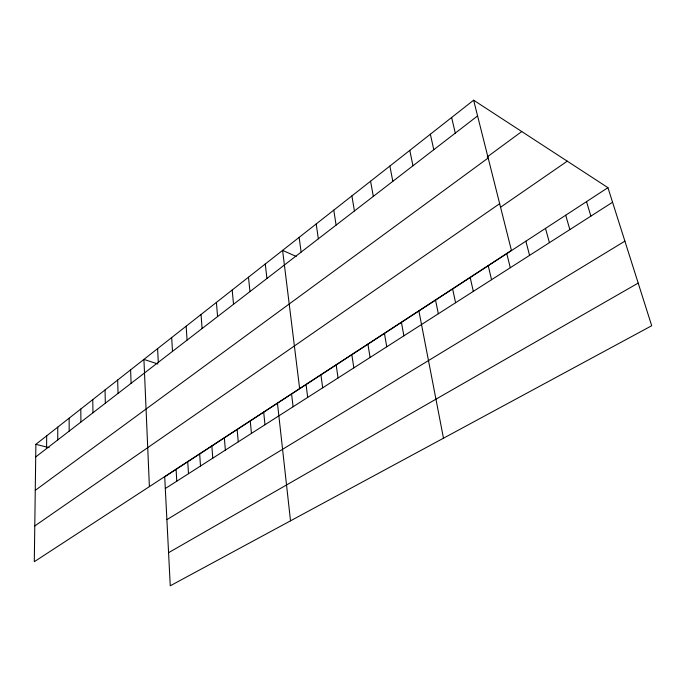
<?xml version="1.0" encoding="UTF-8"?>
<svg xmlns="http://www.w3.org/2000/svg" width="686" height="686" viewBox="0 0 686 686"><rect width="100%" height="100%" fill="white"/><g stroke="black" fill="none" stroke-linecap="round" stroke-linejoin="round"><path stroke-width="1.03" d="M57.744 439.94L57.778 427.121M46.588 448.55L46.691 435.833M35.878 444.331L34.3 561.705L511.43 250.416L473.623 100.207L35.878 444.331L49.126 447.666M35.706 456.945L477.576 115.917M487.206 156.948L521.754 131.549M35.26 490.344L488.166 158.003M34.78 525.939L499.665 203.673M500.797 207.052L567.262 161.176M607.942 187.664L164.709 476.779L170.257 585.793L651.7 325.73L607.942 187.664L473.623 100.207M165.309 488.543L612.564 202.25M166.895 519.636L624.895 241.146M168.567 552.684L638.186 283.086M157.909 363.992L143.923 359.404L149.394 486.614M296.18 256.427L282.598 250.381L299.645 388.585M586.513 201.641L590.886 216.124M565.71 215.215L569.843 229.596M545.499 228.395L549.417 242.673M525.87 241.198L529.575 255.372M506.791 253.64L510.29 267.712M488.243 265.748L491.545 279.708M451.628 117.495L455.307 133.11M470.193 277.513L473.314 291.379M430.362 134.216L433.784 149.72M452.64 288.969L455.581 302.732M409.791 150.388L412.963 165.789M435.541 300.116L438.328 313.776M418.897 310.972L443.482 438.2M389.871 166.046L392.821 181.336M401.43 322.369L403.891 335.823M370.586 181.215L373.313 196.393M384.443 333.447L386.75 346.799M351.892 195.904L354.413 210.971M367.919 344.226L370.071 357.466M333.773 210.148L336.106 225.111M351.832 354.722L353.847 367.859M316.203 223.962L318.347 238.814M336.174 364.935L338.052 377.969M320.919 374.882L322.677 387.813M299.147 237.373L301.12 252.105M306.059 384.572L307.688 397.4M291.584 394.021L293.094 406.747M265.276 263.999L266.914 278.507M277.461 403.231L290.512 520.828M263.69 412.209L264.985 424.737M248.486 277.195L249.961 291.593M250.261 420.972L251.453 433.398M232.194 289.998L233.523 304.275M237.15 429.522L238.248 441.853M216.399 302.423L217.582 316.58M224.356 437.874L225.36 450.102M211.863 446.02L212.78 458.154M201.049 314.488L202.104 328.525M199.669 453.978L200.501 466.017M186.155 326.202L187.081 340.119M187.75 461.755L188.496 473.7M171.68 337.581L172.486 351.386M176.096 469.353L176.774 481.203M157.609 348.642L158.294 362.337M130.606 369.865L131.095 383.337M117.658 380.044L118.043 393.404M105.044 389.965L105.335 403.214M92.764 399.621L92.97 412.758M80.802 409.019L80.922 422.053M69.14 418.186L69.183 431.117"/></g></svg>
